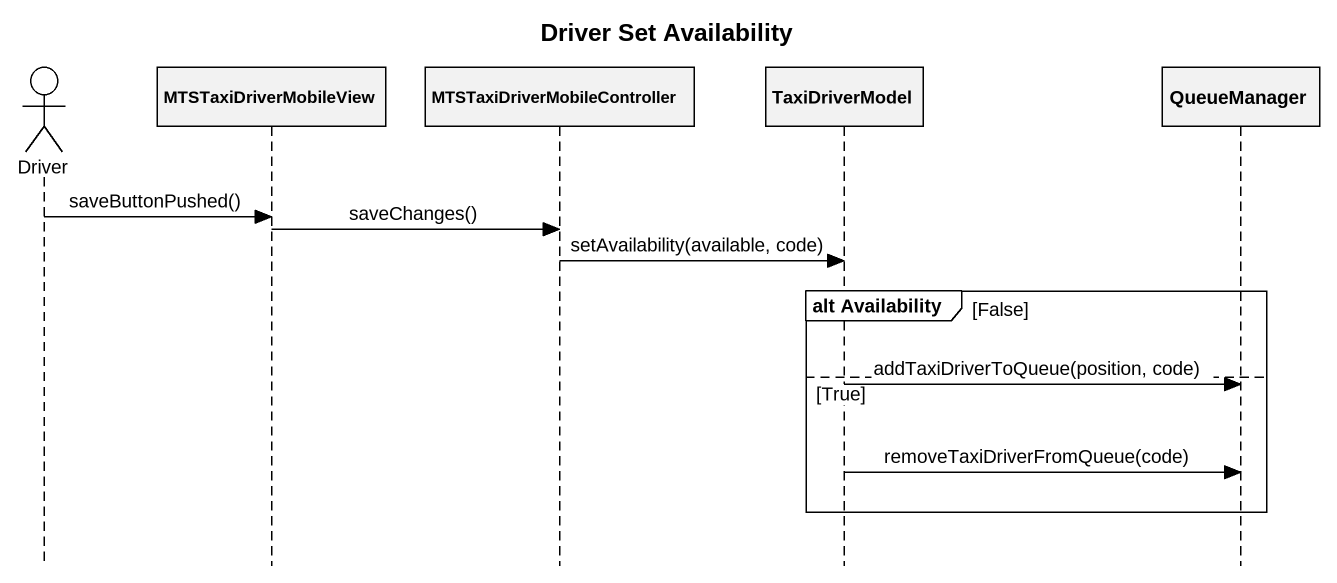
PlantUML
@startuml
title Driver Set Availability
hide footbox
actor Driver
participant MTSTaxiDriverMobileView
participant "MTSTaxiDriverMobileController" as MTSTaxiDriverMobileControlle
participant TaxiDriverModel
participant QueueManager

Driver -> MTSTaxiDriverMobileView : saveButtonPushed()
MTSTaxiDriverMobileView -> MTSTaxiDriverMobileControlle : saveChanges()
MTSTaxiDriverMobileControlle -> TaxiDriverModel : setAvailability(available, code)
group alt Availability [False]
else True
  TaxiDriverModel -> QueueManager : addTaxiDriverToQueue(position, code)
  TaxiDriverModel -> QueueManager : removeTaxiDriverFromQueue(code)
end
@enduml
